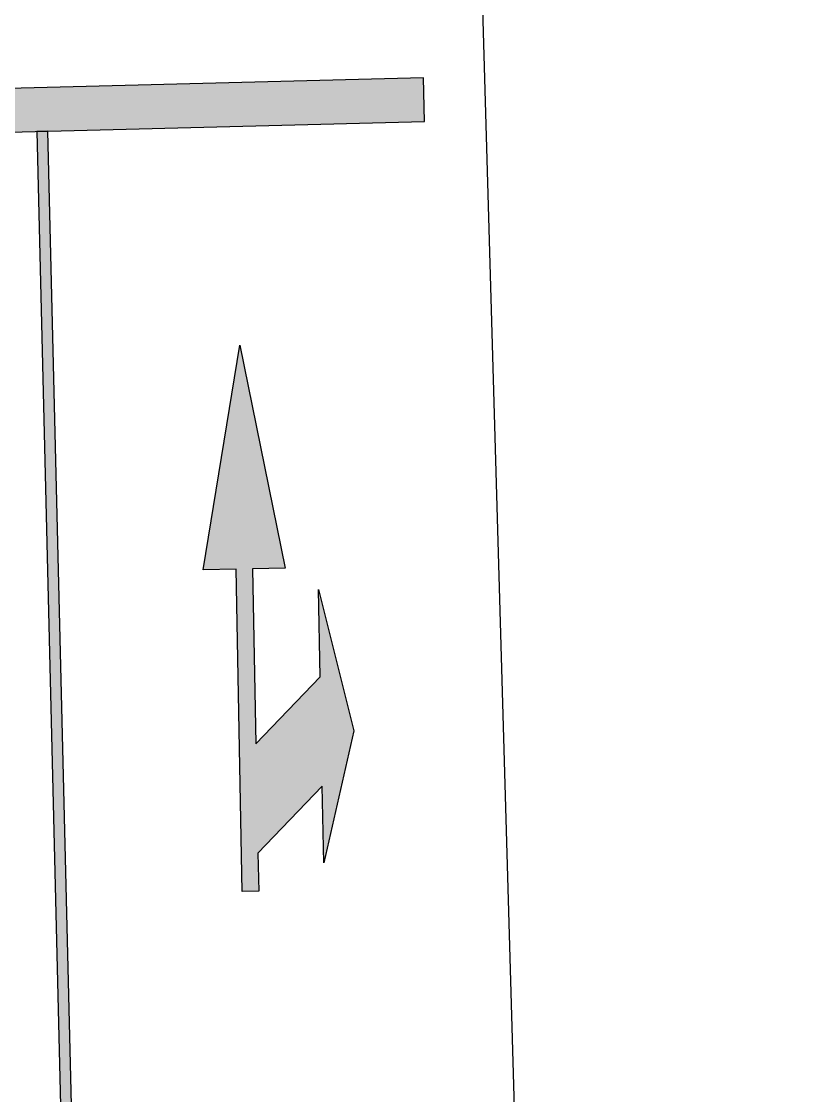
# Model space of a CAD drawing. Header units: metres. Extents: x 668617 to 675126, y 2286318 to 2293677.
# Drawn here: x 669927.47 to 669934.74, y 2287425.45 to 2287435.28 of the extents above; entities that cross this region are included whole.
import ezdxf

# ---------------------------------------------------------------- set-up
doc = ezdxf.new("R2010")
doc.units = ezdxf.units.M
doc.header["$MEASUREMENT"] = 0
for name, color, linetype in [('DMTG-PB-BANQUETAS', 251, 'Continuous'), ('DMTG-SH-CAJA BICI', 252, 'Continuous'), ('DMTG-SH-FLECHA FRENTE DERECHA', 252, 'Continuous'), ('DMTG-SH-LINEA DISCONTINUA', 252, 'Continuous')]:
    doc.layers.add(name, color=color, linetype=linetype)

# ---------------------------------------------------------------- blocks, each defined once
blk = doc.blocks.new('*U201')
h = blk.add_hatch(color=252)
h.dxf.hatch_style = 1
h.paths.add_polyline_path([(9.625983689807338, -1.599963005258802), (9.625955676699938, -1.19996300392795), (-3.78649375143425e-06, -1.199963004053215), (1.60045390309449e-05, -1.599963004975741)])
h.paths.add_polyline_path([(9.625965179287746, -5.600036996809136), (3.290317304482926e-05, -5.600036996366311), (3.564386458165814e-05, -6.000036996328403), (9.62597340136236, -6.000036997160776)])
at = {"color": 252}
blk.add_lwpolyline([(3.56438645808e-05, -6.000036996328403), (9.62597340136236, -6.000036997160776), (9.625965179287746, -5.600036996809136), (3.29031730444e-05, -5.600036996366311)], close=True, dxfattribs=at)
blk = doc.blocks.new('*U340')
blk.add_hatch(color=252).paths.add_polyline_path([(0.0499871549510492, 0.0011332913482612), (-0.6299905996933822, 29.99357914130696), (-0.7299649090747933, 29.99131256035671), (-0.0499871544330005, -0.001133289485616)])
blk.add_lwpolyline([(0.0499871549510492, 0.0011332913482612), (-0.6299905996933822, 29.99357914130696), (-0.7299649090747933, 29.99131256035671), (-0.0499871544330005, -0.001133289485616)], close=True)
blk = doc.blocks.new('*U61')
blk.add_hatch(color=252).paths.add_polyline_path([(-2.43458807164014, 3.087619539903551), (-2.434588071523725, 2.737619539810419), (-2.584588071547008, 2.737619539810419), (-2.584588071547007, 5.687619539531022), (-2.884588071593573, 5.687619539996683), (-2.509588071477157, 7.737619539810415), (-2.134588071477158, 5.68761953999668), (-2.434588071523724, 5.68761953999668), (-2.43458807164014, 4.087619539903551), (-1.834588071547008, 4.687619539996682), (-1.834588071547008, 5.487619540276075), (-1.534588071500442, 4.187619539996682), (-1.834588071430593, 2.987619539810418), (-1.834588071547008, 3.687619539996683)])
at = {"color": 252}
blk.add_lwpolyline([(-2.43458807164014, 3.087619539903551), (-2.434588071523725, 2.737619539810419), (-2.584588071547008, 2.737619539810419), (-2.584588071547007, 5.687619539531022), (-2.884588071593573, 5.687619539996683), (-2.509588071477157, 7.737619539810415), (-2.134588071477158, 5.68761953999668), (-2.434588071523724, 5.68761953999668), (-2.43458807164014, 4.087619539903551), (-1.834588071547008, 4.687619539996682), (-1.834588071547008, 5.487619540276075), (-1.534588071500442, 4.187619539996682), (-1.834588071430593, 2.987619539810418), (-1.834588071547008, 3.687619539996683)], close=True, dxfattribs=at)

msp = doc.modelspace()

# ---------------------------------------------------------------- linework, layer by layer
at = {"layer": 'DMTG-PB-BANQUETAS'}
msp.add_lwpolyline([(669933.0387485742, 2287443.390174519), (669932.6657844016, 2287443.260923888), (669932.3243026799, 2287443.061438966), (669932.0273694848, 2287442.800623558), (669931.7860509465, 2287442.487396223), (669931.6094427744, 2287442.134690179), (669931.5046259701, 2287441.753453457), (669934.7440745682, 2287329.095315752, 0.4137408769241015)], format="xyb", dxfattribs=at)

# ---------------------------------------------------------------- block references
at = {"layer": 'DMTG-SH-CAJA BICI', "rotation": 1.461486919288848}
msp.add_blockref('*U201', (669921.379944293, 2287440.112594952), dxfattribs=at)
at = {"layer": 'DMTG-SH-FLECHA FRENTE DERECHA', "rotation": 1.109237488989047}
msp.add_blockref('*U61', (669932.1247511484, 2287424.628739248), dxfattribs=at)
at = {"layer": 'DMTG-SH-LINEA DISCONTINUA', "rotation": 180.0955938222612}
msp.add_blockref('*U340', (669927.6569750807, 2287434.270753199), dxfattribs=at)

doc.saveas('drawing.dxf')
